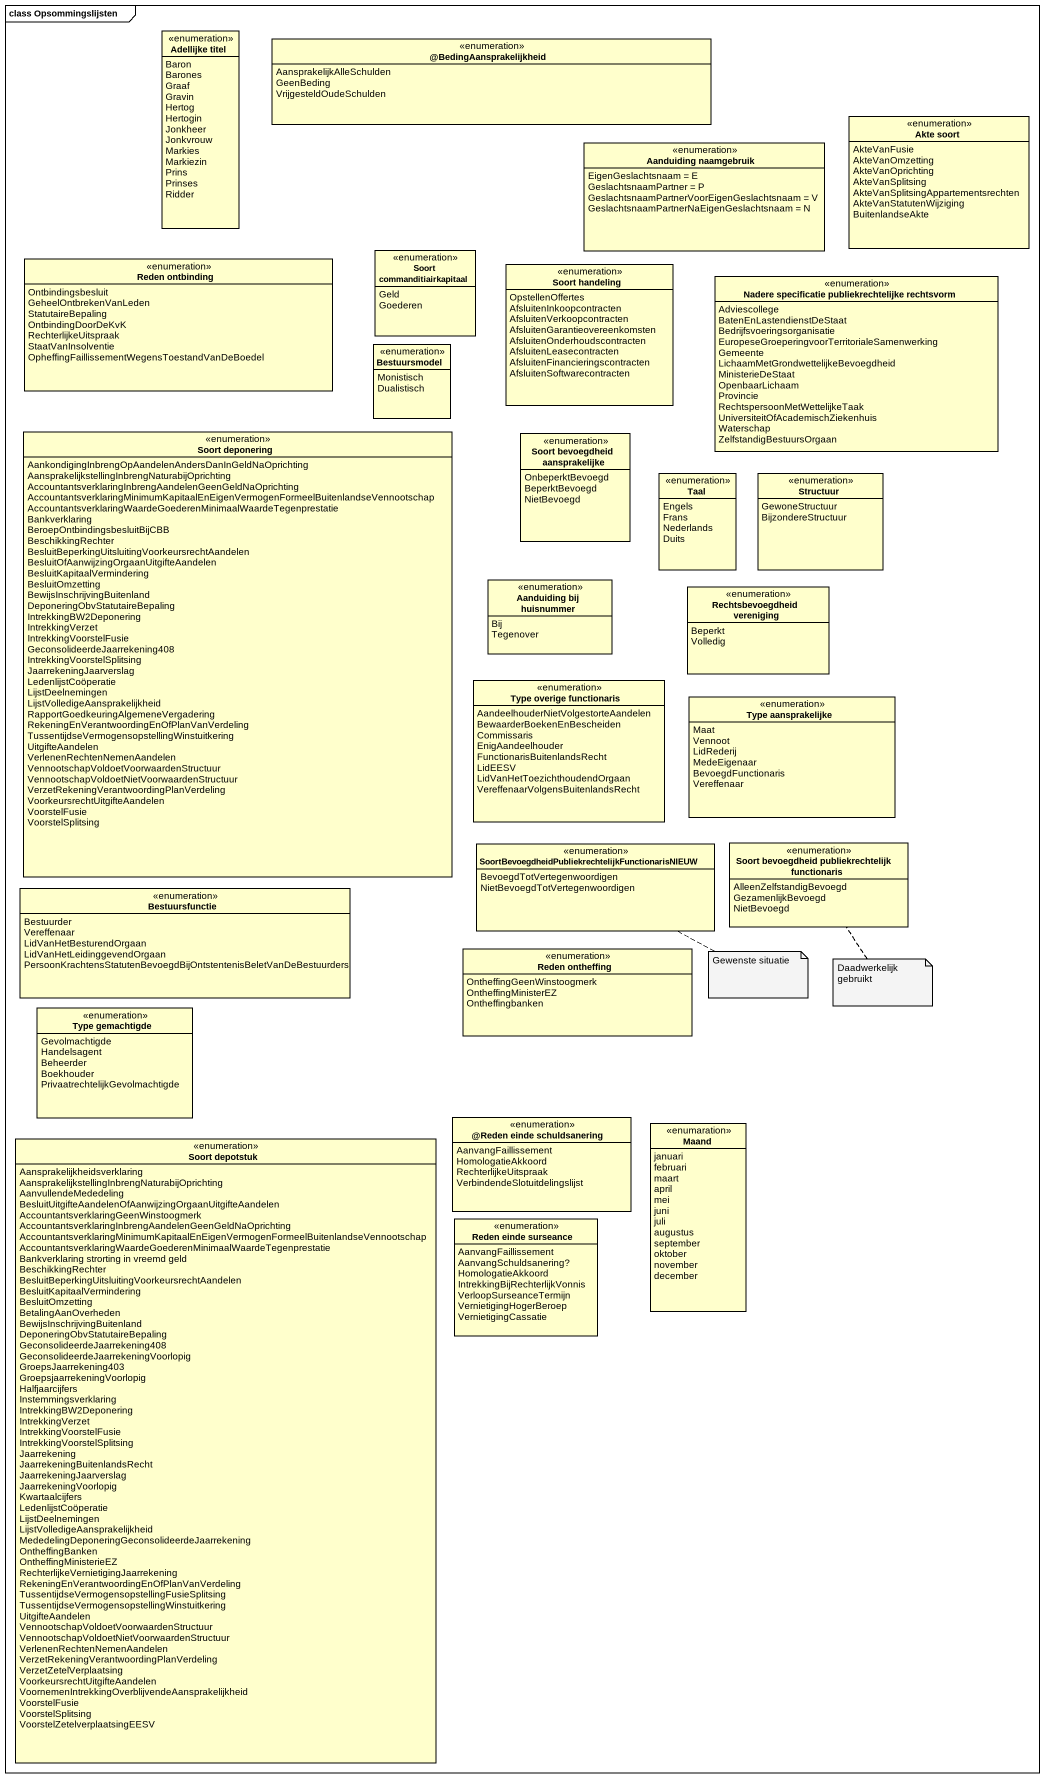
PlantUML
@startuml
mainframe class Opsommingslijsten
hide circle
hide empty members
enum "Adellijke titel" as Adellijke_titel {
  Baron
  Barones
  Graaf
  Gravin
  Hertog
  Hertogin
  Jonkheer
  Jonkvrouw
  Markies
  Markiezin
  Prins
  Prinses
  Ridder
}
enum "@BedingAansprakelijkheid" as BedingAansprakelijkheid {
  AansprakelijkAlleSchulden
  GeenBeding
  VrijgesteldOudeSchulden
}
enum "Aanduiding naamgebruik" as Aanduiding_naamgebruik {
  EigenGeslachtsnaam = E
  GeslachtsnaamPartner = P
  GeslachtsnaamPartnerVoorEigenGeslachtsnaam = V
  GeslachtsnaamPartnerNaEigenGeslachtsnaam = N
}
enum "Akte soort" as Akte_soort {
  AkteVanFusie
  AkteVanOmzetting
  AkteVanOprichting
  AkteVanSplitsing
  AkteVanSplitsingAppartementsrechten
  AkteVanStatutenWijziging
  BuitenlandseAkte
}
enum "Reden ontbinding" as Reden_ontbinding {
  Ontbindingsbesluit
  GeheelOntbrekenVanLeden
  StatutaireBepaling
  OntbindingDoorDeKvK
  RechterlijkeUitspraak
  StaatVanInsolventie
  OpheffingFaillissementWegensToestandVanDeBoedel
}
enum "Soort commanditiairkapitaal" as Soort_commanditiairkapitaal {
  Geld
  Goederen
}
enum "Soort handeling" as Soort_handeling {
  OpstellenOffertes
  AfsluitenInkoopcontracten
  AfsluitenVerkoopcontracten
  AfsluitenGarantieovereenkomsten
  AfsluitenOnderhoudscontracten
  AfsluitenLeasecontracten
  AfsluitenFinancieringscontracten
  AfsluitenSoftwarecontracten
}
enum "Nadere specificatie publiekrechtelijke rechtsvorm" as Nadere_specificatie {
  Adviescollege
  BatenEnLastendienstDeStaat
  Bedrijfsvoeringsorganisatie
  EuropeseGroeperingvoorTerritorialeSamenwerking
  Gemeente
  LichaamMetGrondwettelijkeBevoegdheid
  MinisterieDeStaat
  OpenbaarLichaam
  Provincie
  RechtspersoonMetWettelijkeTaak
  UniversiteitOfAcademischZiekenhuis
  Waterschap
  ZelfstandigBestuursOrgaan
}
enum Bestuursmodel {
  Monistisch
  Dualistisch
}
enum "Soort deponering" as Soort_deponering {
  AankondigingInbrengOpAandelenAndersDanInGeldNaOprichting
  AansprakelijkstellingInbrengNaturabijOprichting
  AccountantsverklaringInbrengAandelenGeenGeldNaOprichting
  AccountantsverklaringMinimumKapitaalEnEigenVermogenFormeelBuitenlandseVennootschap
  AccountantsverklaringWaardeGoederenMinimaalWaardeTegenprestatie
  Bankverklaring
  BeroepOntbindingsbesluitBijCBB
  BeschikkingRechter
  BesluitBeperkingUitsluitingVoorkeursrechtAandelen
  BesluitOfAanwijzingOrgaanUitgifteAandelen
  BesluitKapitaalVermindering
  BesluitOmzetting
  BewijsInschrijvingBuitenland
  DeponeringObvStatutaireBepaling
  IntrekkingBW2Deponering
  IntrekkingVerzet
  IntrekkingVoorstelFusie
  GeconsolideerdeJaarrekening408
  IntrekkingVoorstelSplitsing
  JaarrekeningJaarverslag
  LedenlijstCoöperatie
  LijstDeelnemingen
  LijstVolledigeAansprakelijkheid
  RapportGoedkeuringAlgemeneVergadering
  RekeningEnVerantwoordingEnOfPlanVanVerdeling
  TussentijdseVermogensopstellingWinstuitkering
  UitgifteAandelen
  VerlenenRechtenNemenAandelen
  VennootschapVoldoetVoorwaardenStructuur
  VennootschapVoldoetNietVoorwaardenStructuur
  VerzetRekeningVerantwoordingPlanVerdeling
  VoorkeursrechtUitgifteAandelen
  VoorstelFusie
  VoorstelSplitsing
}
enum "Soort bevoegdheid aansprakelijke" as Soort_bevoegdheid {
  OnbeperktBevoegd
  BeperktBevoegd
  NietBevoegd
}
enum Taal {
  Engels
  Frans
  Nederlands
  Duits
}
enum Structuur {
  GewoneStructuur
  BijzondereStructuur
}
enum "Aanduiding bij huisnummer" as Aanduiding_bij_huisnummer {
  Bij
  Tegenover
}
enum "Rechtsbevoegdheid vereniging" as Rechtsbevoegdheid_vereniging {
  Beperkt
  Volledig
}
enum "Type overige functionaris" as Type_overige_functionaris {
  AandeelhouderNietVolgestorteAandelen
  BewaarderBoekenEnBescheiden
  Commissaris
  EnigAandeelhouder
  FunctionarisBuitenlandsRecht
  LidEESV
  LidVanHetToezichthoudendOrgaan
  VereffenaarVolgensBuitenlandsRecht
}
enum "Type aansprakelijke" as Type_aansprakelijke {
  Maat
  Vennoot
  LidRederij
  MedeEigenaar
  BevoegdFunctionaris
  Vereffenaar
}
enum "SoortBevoegdheidPubliekrechtelijkFunctionarisNIEUW" as SoortBevoegdheidPubliekrecht {
  BevoegdTotVertegenwoordigen
  NietBevoegdTotVertegenwoordigen
}
enum "Soort bevoegdheid publiekrechtelijk functionaris" as Soort_bevoegdheid_2 {
  AlleenZelfstandigBevoegd
  GezamenlijkBevoegd
  NietBevoegd
}
enum Bestuursfunctie {
  Bestuurder
  Vereffenaar
  LidVanHetBesturendOrgaan
  LidVanHetLeidinggevendOrgaan
  PersoonKrachtensStatutenBevoegdBijOntstentenisBeletVanDeBestuurders
}
enum "Reden ontheffing" as Reden_ontheffing {
  OntheffingGeenWinstoogmerk
  OntheffingMinisterEZ
  Ontheffingbanken
}
enum "Type gemachtigde" as Type_gemachtigde {
  Gevolmachtigde
  Handelsagent
  Beheerder
  Boekhouder
  PrivaatrechtelijkGevolmachtigde
}
enum "Soort depotstuk" as Soort_depotstuk {
  Aansprakelijkheidsverklaring
  AansprakelijkstellingInbrengNaturabijOprichting
  AanvullendeMededeling
  BesluitUitgifteAandelenOfAanwijzingOrgaanUitgifteAandelen
  AccountantsverklaringGeenWinstoogmerk
  AccountantsverklaringInbrengAandelenGeenGeldNaOprichting
  AccountantsverklaringMinimumKapitaalEnEigenVermogenFormeelBuitenlandseVennootschap
  AccountantsverklaringWaardeGoederenMinimaalWaardeTegenprestatie
  Bankverklaring strorting in vreemd geld
  BeschikkingRechter
  BesluitBeperkingUitsluitingVoorkeursrechtAandelen
  BesluitKapitaalVermindering
  BesluitOmzetting
  BetalingAanOverheden
  BewijsInschrijvingBuitenland
  DeponeringObvStatutaireBepaling
  GeconsolideerdeJaarrekening408
  GeconsolideerdeJaarrekeningVoorlopig
  GroepsJaarrekening403
  GroepsjaarrekeningVoorlopig
  Halfjaarcijfers
  Instemmingsverklaring
  IntrekkingBW2Deponering
  IntrekkingVerzet
  IntrekkingVoorstelFusie
  IntrekkingVoorstelSplitsing
  Jaarrekening
  JaarrekeningBuitenlandsRecht
  JaarrekeningJaarverslag
  JaarrekeningVoorlopig
  Kwartaalcijfers
  LedenlijstCoöperatie
  LijstDeelnemingen
  LijstVolledigeAansprakelijkheid
  MededelingDeponeringGeconsolideerdeJaarrekening
  OntheffingBanken
  OntheffingMinisterieEZ
  RechterlijkeVernietigingJaarrekening
  RekeningEnVerantwoordingEnOfPlanVanVerdeling
  TussentijdseVermogensopstellingFusieSplitsing
  TussentijdseVermogensopstellingWinstuitkering
  UitgifteAandelen
  VennootschapVoldoetVoorwaardenStructuur
  VennootschapVoldoetNietVoorwaardenStructuur
  VerlenenRechtenNemenAandelen
  VerzetRekeningVerantwoordingPlanVerdeling
  VerzetZetelVerplaatsing
  VoorkeursrechtUitgifteAandelen
  VoornemenIntrekkingOverblijvendeAansprakelijkheid
  VoorstelFusie
  VoorstelSplitsing
  VoorstelZetelverplaatsingEESV
}
enum "@Reden einde schuldsanering" as Reden_einde_schuldsanering {
  AanvangFaillissement
  HomologatieAkkoord
  RechterlijkeUitspraak
  VerbindendeSlotuitdelingslijst
}
class Maand <<enumaration>> {
  januari
  februari
  maart
  april
  mei
  juni
  juli
  augustus
  september
  oktober
  november
  december
}
enum "Reden einde surseance" as Reden_einde_surseance {
  AanvangFaillissement
  AanvangSchuldsanering?
  HomologatieAkkoord
  IntrekkingBijRechterlijkVonnis
  VerloopSurseanceTermijn
  VernietigingHogerBeroep
  VernietigingCassatie
}
note right of SoortBevoegdheidPubliekrecht : Gewenste situatie
note bottom of Soort_bevoegdheid_2 : Daadwerkelijk gebruikt
@enduml
